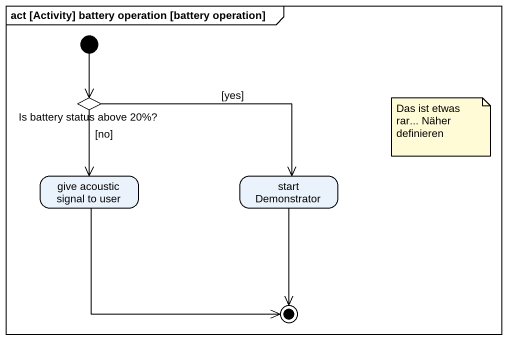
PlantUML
@startuml
mainframe act [Activity] battery operation [battery operation]
hide empty description
state "Is battery status above 20%?" as Is_battery_status_above_20 <<choice>>
state "give acoustic signal to user" as give_acoustic_signal_to_user
state "start Demonstrator" as start_Demonstrator
[*] --> Is_battery_status_above_20
Is_battery_status_above_20 --> give_acoustic_signal_to_user : [no]
Is_battery_status_above_20 -right-> start_Demonstrator : [yes]
give_acoustic_signal_to_user --> [*]
start_Demonstrator --> [*]
note as N1
  Das ist etwas rar... Näher definieren
end note
@enduml
